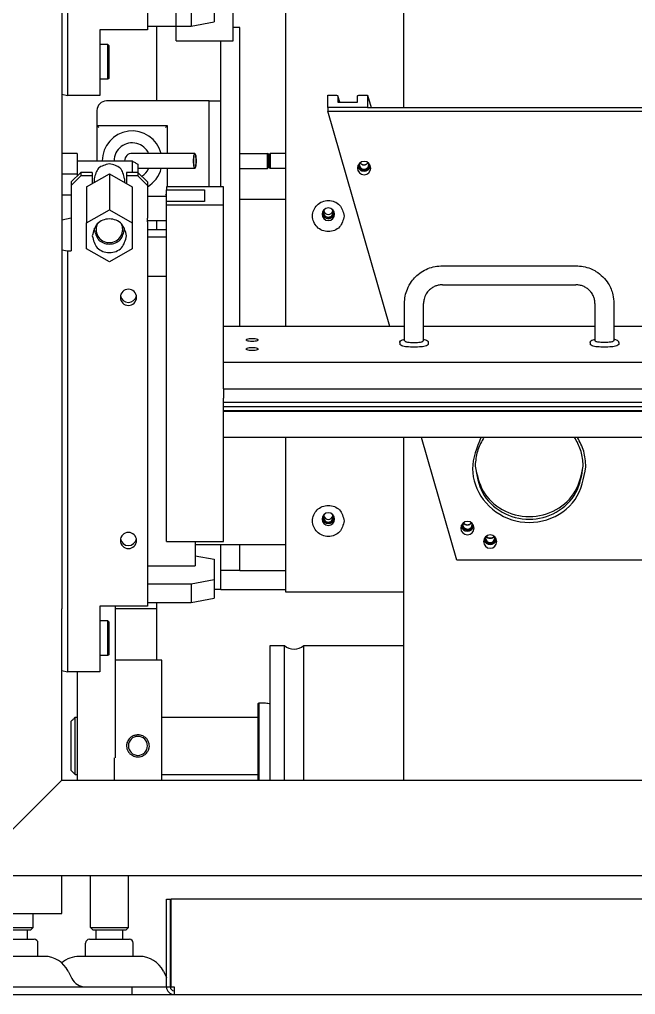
# Model space of a CAD drawing. Header units: millimetres. Extents: x -4653 to 8979, y -13943 to 4840.
# Drawn here: x 4737 to 5061, y 1132 to 1644 of the extents above; entities that cross this region are included whole.
import ezdxf

# ---------------------------------------------------------------- set-up
doc = ezdxf.new("R2010")
doc.units = ezdxf.units.MM

# ---------------------------------------------------------------- blocks, each defined once
blk = doc.blocks.new('MNT069000010000E_A_2_2_1_1__510', base_point=(4672.22, 1132))
at = {"color": 7, "linetype": 'Continuous'}
for p, q in [((4724.22, 1167.25), (4724.22, 1174.5)), ((4744.22, 1167.25), (4744.22, 1174.5)), ((4725.47, 1166), (4724.22, 1167.25)), ((4724.22, 1167.25), (4744.22, 1167.25)), ((4742.97, 1166), (4744.22, 1167.25)), ((4725.47, 1166), (4727.22, 1166)), ((4727.22, 1166), (4741.22, 1166)), ((4727.22, 1161), (4727.22, 1166)), ((4741.22, 1161), (4741.22, 1166)), ((4741.22, 1166), (4742.97, 1166)), ((4721.72, 1152), (4721.72, 1159)), ((4723.72, 1161), (4727.22, 1161)), ((4727.22, 1161), (4734.22, 1161)), ((4734.22, 1161), (4741.22, 1161)), ((4741.22, 1161), (4744.72, 1161)), ((4746.72, 1152), (4746.72, 1159)), ((4721.72, 1152), (4718.37, 1152)), ((4734.22, 1152), (4721.72, 1152)), ((4746.72, 1152), (4734.22, 1152)), ((4750.07, 1152), (4746.72, 1152)), ((4705.85, 1144.26), (4703.93, 1140.42)), ((4762.59, 1144.26), (4764.51, 1140.42)), ((4672.22, 1136), (4696.78, 1136)), ((4672.22, 1132), (4672.22, 1136)), ((4672.22, 1132), (4722.22, 1132)), ((4696.78, 1136), (4722.22, 1136)), ((4722.22, 1136), (4734.22, 1136)), ((4722.22, 1132), (4796.22, 1132)), ((4734.22, 1136), (4746.78, 1136)), ((4746.78, 1136), (4771.67, 1136)), ((4771.67, 1136), (4784.22, 1136)), ((4784.22, 1136), (4796.22, 1136)), ((4796.22, 1132), (4796.22, 1136))]:
    blk.add_line(p, q, dxfattribs=at)
for centre, radius, start, end in [((4723.72, 1159), 2, 90, 180), ((4744.72, 1159), 2, 0, 90), ((4718.37, 1138), 14, 90, 153.4349), ((4750.07, 1138), 14, 26.5651, 90), ((4696.78, 1144), 8, 270, 333.4349), ((4771.67, 1144), 8, 206.5651, 270)]:
    blk.add_arc(centre, radius, start, end, dxfattribs=at)
blk = doc.blocks.new('MNT069000010000E_A_2_2_1_1_1_1__511', base_point=(4759.22, 1132))
at = {"color": 7, "linetype": 'Continuous'}
for p, q in [((4774.22, 1167.25), (4774.22, 1194.5)), ((4794.22, 1167.25), (4794.22, 1194.5)), ((4774.22, 1167.25), (4794.22, 1167.25)), ((4775.47, 1166), (4774.22, 1167.25)), ((4792.97, 1166), (4794.22, 1167.25)), ((4775.47, 1166), (4777.22, 1166)), ((4777.22, 1161), (4777.22, 1166)), ((4777.22, 1166), (4791.22, 1166)), ((4791.22, 1166), (4792.97, 1166)), ((4791.22, 1161), (4791.22, 1166)), ((4771.72, 1152), (4771.72, 1159)), ((4773.72, 1161), (4777.22, 1161)), ((4777.22, 1161), (4784.22, 1161)), ((4784.22, 1161), (4791.22, 1161)), ((4791.22, 1161), (4794.72, 1161)), ((4796.72, 1152), (4796.72, 1159)), ((4771.72, 1152), (4768.37, 1152)), ((4784.22, 1152), (4771.72, 1152)), ((4796.72, 1152), (4784.22, 1152)), ((4800.07, 1152), (4796.72, 1152)), ((4812.59, 1144.26), (4814.22, 1141)), ((4796.22, 1136), (4814.22, 1136)), ((4796.22, 1132), (4818.22, 1132)), ((4816.22, 1136), (4816.47, 1136))]:
    blk.add_line(p, q, dxfattribs=at)
for centre, radius, start, end in [((4773.72, 1159), 2, 90, 180), ((4794.72, 1159), 2, 0, 90), ((4768.37, 1138), 14, 90, 130.8242), ((4800.07, 1138), 14, 26.5651, 90), ((4821.67, 1144), 8, 227.1134, 229.5112)]:
    blk.add_arc(centre, radius, start, end, dxfattribs=at)
blk = doc.blocks.new('LAMIERA_INOX_Sp_1__518', base_point=(4291.72, 1549.5))
at = {"color": 7, "linetype": 'Continuous'}
blk.add_line((4852.71, 1549.5), (4876.72, 1549.5), dxfattribs=at)
blk = doc.blocks.new('TUBO_ASPIRAZIONE_A_SECCO_INOX_P32539N__519', base_point=(4261.72, 1519.5))
blk.add_blockref('LAMIERA_INOX_Sp_1__518', (4291.72, 1549.5))
blk = doc.blocks.new('GR_ASPIRAZIONE_POLVERI__521', base_point=(4261.72, 1519.5))
blk.add_blockref('TUBO_ASPIRAZIONE_A_SECCO_INOX_P32539N__519', (4261.72, 1519.5))
blk = doc.blocks.new('STAFFA_INFERIORE_SOSTEGNO_PIANALE_P32791N', base_point=(4767.22, 1244.5))
at = {"color": 7, "linetype": 'Continuous'}
for p, q in [((4787.22, 1335.79), (4787.22, 1256.25)), ((4767.22, 1301.43), (4767.22, 1244.5))]:
    blk.add_line(p, q, dxfattribs=at)
blk = doc.blocks.new('PIATTO_POLIZENE_100x10_L_565_1__524', base_point=(4876.72, 1343.26))
at = {"color": 7, "linetype": 'Continuous'}
for p, q in [((4876.72, 1765.77), (4876.72, 1482.66)), ((4876.72, 1424.41), (4876.72, 1345.15)), ((4876.72, 1345.15), (4876.72, 1343.26)), ((4876.72, 1343.26), (4938.72, 1343.26))]:
    blk.add_line(p, q, dxfattribs=at)
for centre, start, end in [((4899.22, 1541.55), 0, 180), ((4899.22, 1541.55), 180, 0), ((4899.22, 1542.5), 188.2694, 351.7306), ((4899.22, 1381.51), 0, 180), ((4899.22, 1382.46), 188.2694, 351.7306), ((4899.22, 1381.51), 180, 0)]:
    blk.add_arc(centre, 3.3, start, end, dxfattribs=at)
for points in [[(4907.52, 1540.6), (4905.09, 1546.36), (4899.22, 1548.75), (4893.35, 1546.36), (4890.92, 1540.6), (4893.35, 1534.84), (4899.22, 1532.45), (4905.09, 1534.84), (4907.52, 1540.6)], [(4907.52, 1380.56), (4905.09, 1386.33), (4899.22, 1388.71), (4893.35, 1386.33), (4890.92, 1380.56), (4893.35, 1374.8), (4899.22, 1372.42), (4905.09, 1374.8), (4907.52, 1380.56)]]:
    blk.add_spline(points, degree=3, dxfattribs=at)
blk = doc.blocks.new('RIVESTIMENTO_IN_POLIZENE_PIANALE_VERTICALE__525', base_point=(4876.72, 1343.26))
blk.add_blockref('PIATTO_POLIZENE_100x10_L_565_1__524', (4876.72, 1343.26))
blk = doc.blocks.new('LAMINATO_Fe_60x15_L_140_2', base_point=(4829.22, 1368.04))
at = {"color": 7, "linetype": 'Continuous'}
blk.add_line((4876.72, 1368.04), (4829.22, 1368.04), dxfattribs=at)
blk = doc.blocks.new('LAMIERA_Fe_Sp_8_Dim_100X565_1', base_point=(4876.72, 1379.46))
at = {"color": 7, "linetype": 'Continuous'}
for centre, radius, start, end in [((4899.22, 1542.5), 3, 170.0014, 0), ((4899.26, 1542.58), 2.53, 137.4634, 179.7019), ((4899.22, 1542.5), 2.5, 177.8255, 2.1745), ((4899.22, 1543.92), 2.5, 195.4142, 344.5858), ((4899.19, 1542.58), 2.53, 0.2981, 42.5366), ((4899.22, 1542.5), 3, 0, 9.9986), ((4899.22, 1382.46), 3, 170.0014, 0), ((4899.26, 1382.54), 2.53, 137.4634, 179.7019), ((4899.22, 1382.46), 2.5, 177.8255, 2.1745), ((4899.22, 1383.89), 2.5, 195.4142, 344.5858), ((4899.19, 1382.54), 2.53, 0.2981, 42.5366), ((4899.22, 1382.46), 3, 360, 9.9986)]:
    blk.add_arc(centre, radius, start, end, dxfattribs=at)
blk = doc.blocks.new('PIANALE_RACLE__527', base_point=(4767.22, 1368.04))
for name, p in [('LAMIERA_Fe_Sp_8_Dim_100X565_1', (4876.72, 1379.46)), ('LAMINATO_Fe_60x15_L_140_2', (4829.22, 1368.04))]:
    blk.add_blockref(name, p)
blk = doc.blocks.new('GR__PIANALE_CON_POLIZENE_RACLE_GS4_SINT__528', base_point=(4767.22, 1343.26))
for name, p in [('PIANALE_RACLE__527', (4767.22, 1368.04)), ('RIVESTIMENTO_IN_POLIZENE_PIANALE_VERTICALE__525', (4876.72, 1343.26))]:
    blk.add_blockref(name, p)
blk = doc.blocks.new('GR_PIANALE_RACLE_GS4_SINT__530', base_point=(4767.22, 1244.5))
for name, p in [('GR__PIANALE_CON_POLIZENE_RACLE_GS4_SINT__528', (4767.22, 1343.26)), ('STAFFA_INFERIORE_SOSTEGNO_PIANALE_P32791N', (4767.22, 1244.5))]:
    blk.add_blockref(name, p)
blk = doc.blocks.new('RBTIUTENS003721_A', base_point=(4868.22, 1565.5))
at = {"color": 7, "linetype": 'Continuous'}
for p, q in [((4868.22, 1573), (4868.72, 1573.5)), ((4868.22, 1573), (4868.22, 1566)), ((4876.72, 1573.5), (4868.72, 1573.5)), ((4868.72, 1573.5), (4868.72, 1565.5)), ((4868.22, 1566), (4868.72, 1565.5)), ((4876.72, 1565.5), (4868.72, 1565.5))]:
    blk.add_line(p, q, dxfattribs=at)
blk = doc.blocks.new('MOT__2_2KW_P4_B5_IP55_400V_50-60HZ_SPEC___532', base_point=(4868.22, 1565.5))
blk.add_blockref('RBTIUTENS003721_A', (4868.22, 1565.5))
blk = doc.blocks.new('ALBERO_RULLI_Ø106_MASCHIATURE_M12_P2189N00_1', base_point=(4764.22, 1247.5))
at = {"color": 7, "linetype": 'Continuous'}
for p, q in [((4764.22, 1249.5), (4764.22, 1275.5)), ((4766.22, 1277.5), (4767.22, 1277.5)), ((4766.22, 1262.5), (4766.22, 1277.5)), ((4811.72, 1277.5), (4862.22, 1277.5)), ((4766.22, 1247.5), (4766.22, 1262.5)), ((4766.22, 1247.5), (4767.22, 1247.5)), ((4811.72, 1247.5), (4862.22, 1247.5))]:
    blk.add_line(p, q, dxfattribs=at)
for points in [[(4764.22, 1275.5), (4764.72, 1276), (4765.22, 1276.5), (4765.72, 1277), (4766.22, 1277.5)], [(4799.22, 1268.25), (4800.52, 1268.12), (4801.7, 1267.74), (4802.56, 1267.28), (4803.77, 1266.25), (4804.63, 1264.99), (4805, 1264.03), (4805.19, 1263.09), (4805.13, 1261.5), (4804.86, 1260.55), (4804.09, 1259.15), (4803.32, 1258.3), (4801.92, 1257.36), (4800.89, 1256.98), (4799.2, 1256.75), (4797.5, 1256.99), (4796.5, 1257.38), (4795.29, 1258.16), (4794.34, 1259.17), (4793.58, 1260.54), (4793.31, 1261.52), (4793.26, 1263.1), (4793.44, 1264.03), (4793.92, 1265.18), (4794.68, 1266.24), (4795.52, 1267.02), (4796.74, 1267.74), (4798.29, 1268.18), (4799.22, 1268.25)], [(4766.22, 1247.5), (4765.72, 1248), (4765.22, 1248.5), (4764.72, 1249), (4764.22, 1249.5)]]:
    blk.add_spline(points, degree=3, dxfattribs=at)
blk = doc.blocks.new('TRAF_TO_Fe_90x20_L_135__533', base_point=(4794.22, 1257.5))
at = {"color": 7, "linetype": 'Continuous'}
for start, end in [(90, 270), (270, 90)]:
    blk.add_arc((4799.22, 1262.5), 5, start, end, dxfattribs=at)
blk = doc.blocks.new('TRAF_TO_Fe_25x10_L_90__534', base_point=(4786.72, 1244.5))
at = {"color": 7, "linetype": 'Continuous'}
for p, q in [((4809.22, 1307.5), (4787.22, 1307.5)), ((4811.72, 1307.5), (4809.22, 1307.5)), ((4811.72, 1244.5), (4811.72, 1307.5)), ((4786.72, 1256.25), (4786.72, 1244.5))]:
    blk.add_line(p, q, dxfattribs=at)
blk = doc.blocks.new('TRAF_TO_Fe_50x15_L_117__535', base_point=(4787.22, 1307.5))
at = {"color": 7, "linetype": 'Continuous'}
for p, q in [((4809.22, 1334.5), (4787.22, 1334.5)), ((4809.22, 1324.5), (4809.22, 1334.5)), ((4809.22, 1307.5), (4809.22, 1324.5))]:
    blk.add_line(p, q, dxfattribs=at)
blk = doc.blocks.new('STAFFA_SUPPORTO_INF__SX_RULLI_Ø106_P2192S00', base_point=(4786.72, 1244.5))
for name, p in [('TRAF_TO_Fe_50x15_L_117__535', (4787.22, 1307.5)), ('TRAF_TO_Fe_25x10_L_90__534', (4786.72, 1244.5)), ('TRAF_TO_Fe_90x20_L_135__533', (4794.22, 1257.5))]:
    blk.add_blockref(name, p)
blk = doc.blocks.new('RONDELLA_ZINCATA_Ø45x16_FORO_Ø30', base_point=(4862.22, 1244.5))
at = {"color": 7, "linetype": 'Continuous'}
for p, q in [((4862.22, 1284.5), (4862.22, 1262.5)), ((4862.72, 1285), (4862.72, 1262.5)), ((4862.72, 1285), (4866.22, 1285)), ((4862.22, 1262.5), (4862.22, 1244.5)), ((4862.72, 1262.5), (4862.72, 1244.5))]:
    blk.add_line(p, q, dxfattribs=at)
blk.add_arc((4870.22, 1308.83), 24.16, 260.4742, 266.4432, dxfattribs=at)
blk.add_spline([(4862.22, 1284.5), (4862.31, 1284.58), (4862.39, 1284.67), (4862.62, 1284.9), (4862.72, 1285)], degree=3, dxfattribs=at)
blk = doc.blocks.new('TRAF_TO_Fe_70x10_L_60', base_point=(4842.71, 1344.5))
at = {"color": 7, "linetype": 'Continuous'}
for p, q in [((4852.71, 1354.5), (4842.71, 1354.5)), ((4842.71, 1344.5), (4842.71, 1354.5)), ((4852.71, 1354.5), (4876.72, 1354.5))]:
    blk.add_line(p, q, dxfattribs=at)
blk = doc.blocks.new('TRAF_TO_Fe_70x10_L_285', base_point=(4842.71, 1354.5))
at = {"color": 7, "linetype": 'Continuous'}
for p, q in [((4852.71, 1639.5), (4849.22, 1639.5)), ((4852.71, 1482.66), (4852.71, 1639.5)), ((4842.71, 1601), (4842.71, 1632.57)), ((4842.71, 1555.97), (4842.71, 1601)), ((4842.71, 1354.5), (4842.71, 1368.04)), ((4852.71, 1354.5), (4852.71, 1368.04)), ((4852.71, 1354.5), (4842.71, 1354.5))]:
    blk.add_line(p, q, dxfattribs=at)
blk = doc.blocks.new('SOSTEGNO_ENCODER_RETRO_MOTORE_R23101N', base_point=(4842.71, 1344.5))
for name, p in [('TRAF_TO_Fe_70x10_L_285', (4842.71, 1354.5)), ('TRAF_TO_Fe_70x10_L_60', (4842.71, 1344.5))]:
    blk.add_blockref(name, p)
blk = doc.blocks.new('p2__536', base_point=(4780.46, 1555.94))
at = {"color": 7, "linetype": 'Continuous'}
for radius, start, end in [(15.75, 14.7125, 180), (9.5, 75.4349, 180), (9.5, 24.9011, 75.4349), (9.5, 302.3353, 335.0989), (15.75, 300.583, 345.4349)]:
    blk.add_arc((4796.21, 1569.5), radius, start, end, dxfattribs=at)
blk = doc.blocks.new('p3__537', base_point=(4792.21, 1565.5))
at = {"color": 7, "linetype": 'Continuous'}
for p, q in [((4804.47, 1573.5), (4796.21, 1573.5)), ((4829.09, 1573.5), (4804.47, 1573.5)), ((4804.47, 1565.5), (4799.22, 1565.5)), ((4811.45, 1565.54), (4804.47, 1565.5)), ((4829.09, 1565.5), (4811.45, 1565.54))]:
    blk.add_line(p, q, dxfattribs=at)
blk.add_arc((4796.21, 1569.5), 4, 90, 180, dxfattribs=at)
for points in [[(4829.09, 1573.5), (4828.74, 1572.95), (4828.49, 1571.52), (4828.4, 1569.5), (4828.49, 1567.48), (4828.74, 1566.05), (4829.09, 1565.5)], [(4829.09, 1565.7), (4828.76, 1566.22), (4828.52, 1567.58), (4828.43, 1569.5), (4828.52, 1571.42), (4828.76, 1572.78), (4829.09, 1573.3)], [(4829.09, 1565.5), (4829.44, 1566.05), (4829.69, 1567.48), (4829.79, 1569.5), (4829.69, 1571.52), (4829.44, 1572.95), (4829.09, 1573.5)], [(4829.09, 1573.3), (4829.43, 1572.78), (4829.66, 1571.42), (4829.75, 1569.5), (4829.66, 1567.58), (4829.43, 1566.22), (4829.09, 1565.7)]]:
    blk.add_spline(points, degree=3, dxfattribs=at)
blk = doc.blocks.new('p6__538', base_point=(4777.71, 1538))
at = {"color": 7, "linetype": 'Continuous'}
for p, q in [((4836.71, 1601), (4782.71, 1601)), ((4836.71, 1601), (4842.71, 1601)), ((4836.71, 1555.97), (4836.71, 1601)), ((4777.71, 1596), (4777.71, 1588)), ((4814.71, 1588), (4777.71, 1588)), ((4777.71, 1588), (4777.71, 1569.5)), ((4814.71, 1573.5), (4814.71, 1588)), ((4852.71, 1573.5), (4867.21, 1573.5)), ((4867.71, 1573), (4867.21, 1573.5)), ((4867.21, 1565.5), (4867.21, 1573.5)), ((4867.71, 1566), (4867.71, 1573)), ((4867.71, 1566), (4867.21, 1565.5)), ((4814.71, 1555.97), (4814.71, 1565.5)), ((4852.71, 1565.5), (4867.21, 1565.5)), ((4804.22, 1551), (4814.22, 1551)), ((4814.22, 1538), (4804.22, 1538))]:
    blk.add_line(p, q, dxfattribs=at)
blk.add_arc((4782.71, 1596), 5, 90, 180, dxfattribs=at)
for points in [[(4778.71, 1587), (4778.37, 1587.34), (4778.06, 1587.65), (4777.89, 1587.82), (4777.71, 1588)], [(4814.71, 1588), (4814.53, 1587.82), (4814.35, 1587.65), (4814.04, 1587.34), (4813.71, 1587)], [(4814.22, 1551.49), (4813.97, 1551.74), (4813.71, 1552)]]:
    blk.add_spline(points, degree=3, dxfattribs=at)
blk = doc.blocks.new('TSDENCODE000013_A_1', base_point=(4777.71, 1538))
for name, p in [('p6__538', (4777.71, 1538)), ('p2__536', (4780.46, 1555.94)), ('p3__537', (4792.21, 1565.5))]:
    blk.add_blockref(name, p)
blk = doc.blocks.new('NASTRO_E10_H_0_P2_TRSPAR_SV_6240x550_P2187N00_1__542', base_point=(4938.72, 1244.5))
at = {"color": 7, "linetype": 'Continuous'}
for p, q in [((4938.72, 1718.18), (4938.72, 1597.47)), ((4938.72, 1424.41), (4938.72, 1244.5))]:
    blk.add_line(p, q, dxfattribs=at)
blk = doc.blocks.new('TUBO_MEC__Ø108_Sp_25_L_203_1', base_point=(4868.72, 1244.5))
at = {"color": 7, "linetype": 'Continuous'}
for p, q in [((4868.72, 1262.26), (4868.72, 1315.26)), ((4868.72, 1315.26), (4876.12, 1315.26)), ((4876.12, 1244.5), (4876.12, 1315.26)), ((4886.32, 1244.5), (4886.32, 1315.26)), ((4886.32, 1315.26), (4938.72, 1315.26)), ((4868.72, 1244.5), (4868.72, 1262.26))]:
    blk.add_line(p, q, dxfattribs=at)
blk.add_arc((4881.22, 1320.76), 7.5, 227.1666, 312.8334, dxfattribs=at)
blk = doc.blocks.new('RULLO_ZIGRINATO_Ø106_P2188N00_1__544', base_point=(4868.72, 1244.5))
blk.add_blockref('TUBO_MEC__Ø108_Sp_25_L_203_1', (4868.72, 1244.5))
blk = doc.blocks.new('GR_TRASMISSIONE_TAPPETO__549', base_point=(4764.22, 1244.5))
for name, p in [('NASTRO_E10_H_0_P2_TRSPAR_SV_6240x550_P2187N00_1__542', (4938.72, 1244.5)), ('SOSTEGNO_ENCODER_RETRO_MOTORE_R23101N', (4842.71, 1344.5)), ('TSDENCODE000013_A_1', (4777.71, 1538)), ('MOT__2_2KW_P4_B5_IP55_400V_50-60HZ_SPEC___532', (4868.22, 1565.5)), ('STAFFA_SUPPORTO_INF__SX_RULLI_Ø106_P2192S00', (4786.72, 1244.5)), ('RULLO_ZIGRINATO_Ø106_P2188N00_1__544', (4868.72, 1244.5)), ('RONDELLA_ZINCATA_Ø45x16_FORO_Ø30', (4862.22, 1244.5)), ('ALBERO_RULLI_Ø106_MASCHIATURE_M12_P2189N00_1', (4764.22, 1247.5))]:
    blk.add_blockref(name, p)
blk = doc.blocks.new('MNT069000010000E_A_2_2_1_1__556', base_point=(4672.22, 1132))
at = {"color": 7, "linetype": 'Continuous'}
for p, q in [((4724.22, 1167.25), (4724.22, 1174.5)), ((4744.22, 1167.25), (4744.22, 1174.5)), ((4725.47, 1166), (4724.22, 1167.25)), ((4724.22, 1167.25), (4744.22, 1167.25)), ((4742.97, 1166), (4744.22, 1167.25)), ((4725.47, 1166), (4727.22, 1166)), ((4727.22, 1166), (4741.22, 1166)), ((4727.22, 1161), (4727.22, 1166)), ((4741.22, 1161), (4741.22, 1166)), ((4741.22, 1166), (4742.97, 1166)), ((4721.72, 1152), (4721.72, 1159)), ((4723.72, 1161), (4727.22, 1161)), ((4727.22, 1161), (4734.22, 1161)), ((4734.22, 1161), (4741.22, 1161)), ((4741.22, 1161), (4744.72, 1161)), ((4746.72, 1152), (4746.72, 1159)), ((4721.72, 1152), (4718.37, 1152)), ((4734.22, 1152), (4721.72, 1152)), ((4746.72, 1152), (4734.22, 1152)), ((4750.07, 1152), (4746.72, 1152)), ((4705.85, 1144.26), (4703.93, 1140.42)), ((4762.59, 1144.26), (4764.51, 1140.42)), ((4672.22, 1136), (4696.78, 1136)), ((4672.22, 1132), (4672.22, 1136)), ((4672.22, 1132), (4722.22, 1132)), ((4696.78, 1136), (4722.22, 1136)), ((4722.22, 1136), (4734.22, 1136)), ((4722.22, 1132), (4796.22, 1132)), ((4734.22, 1136), (4746.78, 1136)), ((4746.78, 1136), (4771.67, 1136)), ((4771.67, 1136), (4784.22, 1136)), ((4784.22, 1136), (4796.22, 1136)), ((4796.22, 1132), (4796.22, 1136))]:
    blk.add_line(p, q, dxfattribs=at)
for centre, radius, start, end in [((4723.72, 1159), 2, 90, 180), ((4744.72, 1159), 2, 0, 90), ((4718.37, 1138), 14, 90, 153.4349), ((4750.07, 1138), 14, 26.5651, 90), ((4696.78, 1144), 8, 270, 333.4349), ((4771.67, 1144), 8, 206.5651, 270)]:
    blk.add_arc(centre, radius, start, end, dxfattribs=at)
blk = doc.blocks.new('MNT069000010000E_A_2_2_1_1_1_1__557', base_point=(4759.22, 1132))
at = {"color": 7, "linetype": 'Continuous'}
for p, q in [((4774.22, 1167.25), (4774.22, 1194.5)), ((4794.22, 1167.25), (4794.22, 1194.5)), ((4774.22, 1167.25), (4794.22, 1167.25)), ((4775.47, 1166), (4774.22, 1167.25)), ((4792.97, 1166), (4794.22, 1167.25)), ((4775.47, 1166), (4777.22, 1166)), ((4777.22, 1161), (4777.22, 1166)), ((4777.22, 1166), (4791.22, 1166)), ((4791.22, 1166), (4792.97, 1166)), ((4791.22, 1161), (4791.22, 1166)), ((4771.72, 1152), (4771.72, 1159)), ((4773.72, 1161), (4777.22, 1161)), ((4777.22, 1161), (4784.22, 1161)), ((4784.22, 1161), (4791.22, 1161)), ((4791.22, 1161), (4794.72, 1161)), ((4796.72, 1152), (4796.72, 1159)), ((4771.72, 1152), (4768.37, 1152)), ((4784.22, 1152), (4771.72, 1152)), ((4796.72, 1152), (4784.22, 1152)), ((4800.07, 1152), (4796.72, 1152)), ((4812.59, 1144.26), (4814.22, 1141)), ((4796.22, 1136), (4814.22, 1136)), ((4796.22, 1132), (4818.22, 1132)), ((4816.22, 1136), (4816.47, 1136))]:
    blk.add_line(p, q, dxfattribs=at)
for centre, radius, start, end in [((4773.72, 1159), 2, 90, 180), ((4794.72, 1159), 2, 0, 90), ((4768.37, 1138), 14, 90, 130.8242), ((4800.07, 1138), 14, 26.5651, 90), ((4821.67, 1144), 8, 227.1134, 229.5112)]:
    blk.add_arc(centre, radius, start, end, dxfattribs=at)
blk = doc.blocks.new('TRAF_TO_Fe_50x20_L_50__572', base_point=(4709.22, 1174.5))
at = {"color": 7, "linetype": 'Continuous'}
for p, q in [((4709.22, 1194.5), (4759.22, 1194.5)), ((4709.22, 1174.5), (4709.22, 1194.5)), ((4759.22, 1174.5), (4759.22, 1194.5)), ((4709.22, 1174.5), (4759.22, 1174.5))]:
    blk.add_line(p, q, dxfattribs=at)
blk = doc.blocks.new('TUBOLARE_Fe_100x50x3_L_570_1', base_point=(4809.22, 1533.49))
at = {"color": 7, "linetype": 'Continuous'}
for p, q in [((4809.22, 1601), (4809.22, 1640.19)), ((4809.22, 1533.49), (4809.22, 1538))]:
    blk.add_line(p, q, dxfattribs=at)
blk = doc.blocks.new('TUBOLARE_Fe_50x50x3_L660__573', base_point=(4709.22, 1194.5))
at = {"color": 7, "linetype": 'Continuous'}
for p, q in [((4759.22, 1814.5), (4759.22, 1604.49)), ((4759.22, 1604.49), (4759.22, 1573.5)), ((4759.22, 1573.5), (4759.22, 1568.16)), ((4759.22, 1568.16), (4759.22, 1567.84)), ((4759.22, 1567.84), (4759.22, 1562.5)), ((4759.22, 1562.5), (4759.22, 1557.16)), ((4759.22, 1557.16), (4759.22, 1556.84)), ((4759.22, 1556.84), (4759.22, 1551.5)), ((4759.22, 1551.5), (4759.22, 1549.5)), ((4759.22, 1549.5), (4759.22, 1544.5)), ((4759.22, 1544.5), (4759.22, 1538.47)), ((4759.22, 1538.47), (4759.22, 1522.9)), ((4759.22, 1522.9), (4759.22, 1504.5)), ((4759.22, 1504.5), (4759.22, 1449.5)), ((4759.22, 1449.5), (4759.22, 1334.5)), ((4759.22, 1301.99), (4759.22, 1334.5)), ((4759.22, 1244.5), (4759.22, 1301.99)), ((4754.22, 1239.5), (4759.22, 1244.5)), ((4754.22, 1239.5), (4714.22, 1199.5))]:
    blk.add_line(p, q, dxfattribs=at)
blk = doc.blocks.new('TUBOLARE_Fe_100x50x3_L810', base_point=(4809.22, 1334.5))
at = {"color": 7, "linetype": 'Continuous'}
for p, q in [((4842.71, 1344.5), (4839.22, 1344.5)), ((4842.71, 1344.5), (4876.72, 1344.5)), ((4809.22, 1334.5), (4809.22, 1337.69))]:
    blk.add_line(p, q, dxfattribs=at)
blk = doc.blocks.new('TUBOLARE_Fe_50x50x3_L_1010__582', base_point=(4709.22, 1194.5))
at = {"color": 7, "linetype": 'Continuous'}
for p, q in [((4754.22, 1239.5), (4759.22, 1244.5)), ((4759.22, 1244.5), (4764.22, 1244.5)), ((4764.22, 1244.5), (4767.22, 1244.5)), ((4767.22, 1244.5), (4777.22, 1244.5)), ((4777.22, 1244.5), (4786.72, 1244.5)), ((4786.72, 1244.5), (4804.22, 1244.5)), ((4804.22, 1244.5), (4809.22, 1244.5)), ((4809.22, 1244.5), (4862.22, 1244.5)), ((4862.22, 1244.5), (4938.72, 1244.5)), ((4938.72, 1244.5), (5488.72, 1244.5)), ((4754.22, 1239.5), (4714.22, 1199.5)), ((4759.22, 1194.5), (5669.22, 1194.5))]:
    blk.add_line(p, q, dxfattribs=at)
blk = doc.blocks.new('RBTESALDA001059_TELAIO_DX_TRASPORTO_GS4_SINT_1__583', base_point=(4699.22, 1174.5))
for name, p in [('TUBOLARE_Fe_50x50x3_L660__573', (4709.22, 1194.5)), ('TUBOLARE_Fe_100x50x3_L_570_1', (4809.22, 1533.49)), ('TUBOLARE_Fe_100x50x3_L810', (4809.22, 1334.5)), ('TUBOLARE_Fe_50x50x3_L_1010__582', (4709.22, 1194.5)), ('TRAF_TO_Fe_50x20_L_50__572', (4709.22, 1174.5))]:
    blk.add_blockref(name, p)
blk = doc.blocks.new('FIT_GR_TELAIO_DX_GS4_SINT_130047_MAURI__584', base_point=(3829.72, 1132))
for name, p in [('RBTESALDA001059_TELAIO_DX_TRASPORTO_GS4_SINT_1__583', (4699.22, 1174.5)), ('MNT069000010000E_A_2_2_1_1_1_1__557', (4759.22, 1132)), ('MNT069000010000E_A_2_2_1_1__556', (4672.22, 1132))]:
    blk.add_blockref(name, p)
blk = doc.blocks.new('PIATTO_REGOLAZIONE_RACLE_R0348N00_3__585', base_point=(4804.22, 1356.92))
at = {"color": 7, "linetype": 'Continuous'}
for p, q in [((4804.22, 1533.49), (4814.22, 1533.49)), ((4804.22, 1529.69), (4814.22, 1529.69)), ((4804.22, 1509.1), (4814.22, 1509.1)), ((4829.22, 1369.75), (4829.22, 1356.92)), ((4804.22, 1356.92), (4829.22, 1356.92))]:
    blk.add_line(p, q, dxfattribs=at)
blk = doc.blocks.new('VITE_TCEI_GAMBO_RETT_Ø12_M10_16-16_1__586', base_point=(4779.22, 1309.9))
at = {"color": 7, "linetype": 'Continuous'}
for p, q in [((4783.42, 1328.1), (4779.22, 1328.1)), ((4783.42, 1309.9), (4783.42, 1328.1)), ((4784.02, 1327.5), (4783.42, 1328.1)), ((4784.02, 1310.5), (4784.02, 1327.5)), ((4784.02, 1310.5), (4783.42, 1309.9)), ((4783.42, 1309.9), (4779.22, 1309.9))]:
    blk.add_line(p, q, dxfattribs=at)
blk = doc.blocks.new('ESAGONO_DI_MANOVRA_RACLA_SECONDARIA__587', base_point=(4772.22, 1516.6))
at = {"color": 7, "linetype": 'Continuous'}
for p, q in [((4772.22, 1555.99), (4784.22, 1562.79)), ((4784.22, 1562.79), (4784.22, 1543.81)), ((4784.22, 1562.79), (4796.22, 1555.99)), ((4772.22, 1555.99), (4772.22, 1537.01)), ((4796.22, 1555.99), (4796.22, 1537.01)), ((4772.22, 1537.01), (4784.22, 1543.81)), ((4784.22, 1543.81), (4796.22, 1537.01)), ((4772.22, 1523.4), (4772.22, 1537.01)), ((4796.22, 1537.01), (4796.22, 1523.4)), ((4784.22, 1516.6), (4772.22, 1523.4)), ((4796.22, 1523.4), (4784.22, 1516.6))]:
    blk.add_line(p, q, dxfattribs=at)
for points in [[(4793.22, 1530.2), (4790.58, 1536.45), (4784.22, 1539.04), (4777.86, 1536.45), (4775.22, 1530.2)], [(4775.22, 1530.2), (4777.86, 1523.96), (4784.22, 1521.37), (4790.58, 1523.96), (4793.22, 1530.2)]]:
    blk.add_spline(points, degree=3, dxfattribs=at)
blk = doc.blocks.new('VITE_TCEI_GAMBO_RETT_Ø12_M10_16-16__590', base_point=(4779.22, 1612.4))
at = {"color": 7, "linetype": 'Continuous'}
for p, q in [((4783.42, 1630.6), (4779.22, 1630.6)), ((4783.42, 1612.4), (4783.42, 1630.6)), ((4784.02, 1630), (4783.42, 1630.6)), ((4784.02, 1613), (4784.02, 1630)), ((4783.42, 1612.4), (4779.22, 1612.4)), ((4784.02, 1613), (4783.42, 1612.4))]:
    blk.add_line(p, q, dxfattribs=at)
blk = doc.blocks.new('BARRA_FILETTATA_ZINC__M16_L_140__595', base_point=(4776.22, 1525.88))
at = {"color": 7, "linetype": 'Continuous'}
for p, q in [((4776.22, 1560.12), (4776.22, 1558.26)), ((4792.22, 1560.12), (4792.22, 1558.26)), ((4776.22, 1534.25), (4776.22, 1533.74)), ((4792.22, 1533.74), (4792.2, 1534.29))]:
    blk.add_line(p, q, dxfattribs=at)
for points in [[(4784.22, 1567.97), (4778.57, 1565.67), (4776.22, 1560.12)], [(4792.22, 1560.12), (4789.88, 1565.67), (4784.22, 1567.97)], [(4777.89, 1536.48), (4777.4, 1535.07), (4777.22, 1533.55), (4778.18, 1530.08), (4780.69, 1527.61), (4784.22, 1526.67), (4787.75, 1527.61), (4790.27, 1530.08), (4791.22, 1533.55), (4791.05, 1535.07), (4790.55, 1536.48)], [(4776.22, 1533.74), (4778.57, 1528.18), (4784.22, 1525.88), (4789.88, 1528.18), (4792.22, 1533.74)]]:
    blk.add_spline(points, degree=3, dxfattribs=at)
blk = doc.blocks.new('TIRANTE_REGOLAZIONE_RACLA_SECONDARIA__596', base_point=(4776.22, 1525.88))
blk.add_blockref('BARRA_FILETTATA_ZINC__M16_L_140__595', (4776.22, 1525.88))
blk = doc.blocks.new('PERNO_PER_SISTEMA_BLOCCAGGIO_RACLE_R0351N00__597', base_point=(4759.22, 1551.5))
at = {"color": 7, "linetype": 'Continuous'}
for p, q in [((4767.22, 1573.5), (4759.22, 1573.5)), ((4767.22, 1573.5), (4767.22, 1569.5)), ((4767.22, 1569.5), (4767.22, 1562.5)), ((4767.22, 1569.5), (4796.23, 1569.5)), ((4796.23, 1569.5), (4796.23, 1563.5)), ((4799.22, 1567.77), (4799.22, 1563.5)), ((4767.22, 1562.5), (4759.22, 1562.5)), ((4767.22, 1562.5), (4767.22, 1561.54)), ((4764.22, 1551.5), (4759.22, 1551.5))]:
    blk.add_line(p, q, dxfattribs=at)
blk.add_spline([(4796.23, 1569.5), (4796.97, 1569.07), (4797.72, 1568.63), (4798.47, 1568.2), (4799.22, 1567.77)], degree=3, dxfattribs=at)
blk = doc.blocks.new('TRAF_TO_Fe_60x10_L_80__598', base_point=(4804.22, 1337.69))
at = {"color": 7, "linetype": 'Continuous'}
for p, q in [((4829.22, 1362.31), (4839.22, 1360.42)), ((4839.22, 1360.42), (4839.22, 1349.78)), ((4804.22, 1347.51), (4827.22, 1347.51)), ((4827.22, 1347.51), (4839.22, 1349.78)), ((4827.22, 1347.51), (4827.22, 1337.69)), ((4839.22, 1349.78), (4839.22, 1339.97)), ((4804.22, 1337.69), (4827.22, 1337.69)), ((4827.22, 1337.69), (4839.22, 1339.97))]:
    blk.add_line(p, q, dxfattribs=at)
blk = doc.blocks.new('TRAF_TO_Fe_90x50_L_268__599', base_point=(4759.22, 1301.43))
at = {"color": 7, "linetype": 'Continuous'}
for p, q in [((4769.22, 1563.5), (4764.22, 1558.59)), ((4769.22, 1561.61), (4764.22, 1556.7)), ((4775.22, 1563.5), (4769.22, 1563.5)), ((4769.22, 1563.5), (4769.22, 1561.61)), ((4775.22, 1561.61), (4769.22, 1561.61)), ((4775.22, 1563.5), (4775.22, 1561.61)), ((4775.22, 1561.61), (4775.22, 1557.69)), ((4799.22, 1563.5), (4793.22, 1563.5)), ((4793.22, 1563.5), (4793.22, 1561.61)), ((4799.22, 1561.61), (4793.22, 1561.61)), ((4793.22, 1561.61), (4793.22, 1557.69)), ((4799.22, 1563.5), (4804.22, 1558.59)), ((4799.22, 1563.5), (4799.22, 1561.61)), ((4799.22, 1561.61), (4804.22, 1556.7)), ((4764.22, 1558.59), (4764.22, 1556.7)), ((4764.22, 1556.7), (4764.22, 1539.42)), ((4804.22, 1558.59), (4804.22, 1556.7)), ((4804.22, 1556.7), (4804.22, 1555.94)), ((4804.22, 1555.94), (4804.22, 1551)), ((4804.22, 1551), (4804.22, 1539.42)), ((4764.22, 1539.42), (4759.22, 1538.47)), ((4764.22, 1539.42), (4764.22, 1522.33)), ((4804.22, 1538), (4804.22, 1539.42)), ((4804.22, 1537.52), (4804.22, 1538)), ((4804.22, 1537.52), (4804.22, 1502.5)), ((4759.22, 1522.9), (4762.22, 1522.33)), ((4762.22, 1522.33), (4764.22, 1522.33)), ((4762.22, 1522.33), (4762.22, 1301.43)), ((4804.22, 1502.5), (4804.22, 1499.5)), ((4804.22, 1499.5), (4804.22, 1454.5)), ((4804.22, 1454.5), (4804.22, 1449.5)), ((4804.22, 1449.5), (4804.22, 1429.8)), ((4804.22, 1429.8), (4804.22, 1360.79)), ((4804.22, 1360.79), (4804.22, 1335.79)), ((4779.22, 1335.79), (4779.22, 1301.43)), ((4804.22, 1335.79), (4779.22, 1335.79)), ((4759.22, 1301.99), (4762.22, 1301.43)), ((4779.22, 1301.43), (4762.22, 1301.43))]:
    blk.add_line(p, q, dxfattribs=at)
for centre, start, end in [((4794.22, 1497.93), 0, 180), ((4794.22, 1497.93), 180, 270), ((4794.22, 1499.54), 190.9442, 270), ((4794.22, 1499.54), 270, 349.0558), ((4794.22, 1497.93), 270, 0), ((4794.22, 1370.29), 0, 180), ((4794.22, 1370.29), 180, 270), ((4794.22, 1371.91), 190.9442, 270), ((4794.22, 1371.91), 270, 349.0558), ((4794.22, 1370.29), 270, 0)]:
    blk.add_arc(centre, 4.25, start, end, dxfattribs=at)
blk = doc.blocks.new('SUPPORTO_RACLA_RIBALTABILE_SX_R0349S10__600', base_point=(4759.22, 1301.43))
for name, p in [('TRAF_TO_Fe_90x50_L_268__599', (4759.22, 1301.43)), ('TRAF_TO_Fe_60x10_L_80__598', (4804.22, 1337.69))]:
    blk.add_blockref(name, p)
blk = doc.blocks.new('VASCHETTA_RECUPERO_SOTTO_RACLA__601', base_point=(4814.22, 1132))
at = {"color": 7, "linetype": 'Continuous'}
for p, q in [((4814.22, 1182), (4816.22, 1182)), ((4814.22, 1136), (4814.22, 1182)), ((4816.22, 1182), (4816.22, 1136)), ((5611.97, 1182), (4816.47, 1182)), ((4816.47, 1182), (4816.47, 1136)), ((4814.22, 1136), (4816.22, 1136)), ((4816.47, 1136), (4818.22, 1136)), ((4818.22, 1136), (4818.22, 1134)), ((4818.22, 1134), (4818.22, 1132)), ((4818.22, 1132), (4846.22, 1132)), ((4846.22, 1132), (5610.22, 1132))]:
    blk.add_line(p, q, dxfattribs=at)
for radius in [4, 2]:
    blk.add_arc((4818.22, 1136), radius, 180, 270, dxfattribs=at)
blk = doc.blocks.new('GUIDA_TUBOLARE_SUPPORTO_RACLE_R0402N00_1__611', base_point=(4814.22, 1369.75))
at = {"color": 7, "linetype": 'Continuous'}
for p, q in [((4814.22, 1555.97), (4814.22, 1554.26)), ((4844.22, 1555.97), (4814.22, 1555.97)), ((4844.22, 1546.48), (4844.22, 1555.97)), ((4814.22, 1554.26), (4834.22, 1554.26)), ((4814.22, 1548.19), (4814.22, 1554.26)), ((4834.22, 1554.26), (4834.22, 1548.19)), ((4834.22, 1548.19), (4814.22, 1548.19)), ((4814.22, 1546.48), (4814.22, 1548.19)), ((4814.22, 1546.48), (4844.22, 1546.48)), ((4814.22, 1369.75), (4814.22, 1546.48)), ((4844.22, 1482.66), (4844.22, 1546.48)), ((4844.22, 1480.32), (4844.22, 1482.66)), ((4844.22, 1468.54), (4844.22, 1480.32)), ((4844.22, 1449.93), (4844.22, 1444.97)), ((4844.22, 1442.9), (4844.22, 1444.97)), ((4844.22, 1369.75), (4844.22, 1424.41)), ((4814.22, 1369.75), (4844.22, 1369.75))]:
    blk.add_line(p, q, dxfattribs=at)
blk = doc.blocks.new('MANIGLIA_CROMATA_ELESA_GN_26_511__612', base_point=(4936.72, 1471.75))
at = {"color": 7, "linetype": 'Continuous'}
for p, q in [((4959.22, 1514.5), (5029.22, 1514.5)), ((4959.22, 1504.5), (5029.22, 1504.5)), ((4939.22, 1475.13), (4939.22, 1494.77)), ((4949.22, 1475.13), (4949.22, 1494.77)), ((5039.22, 1494.77), (5039.22, 1475.13)), ((5049.22, 1494.77), (5049.22, 1475.13)), ((4936.72, 1474.15), (4936.72, 1473.17)), ((4951.72, 1474.15), (4951.72, 1473.17)), ((5036.72, 1474.15), (5036.72, 1473.17)), ((5051.72, 1474.15), (5051.72, 1473.17))]:
    blk.add_line(p, q, dxfattribs=at)
for points in [[(4939.22, 1494.77), (4939.6, 1498.59), (4940.72, 1502.27), (4942.95, 1506.24), (4945.03, 1508.67), (4948.06, 1511.14), (4951.52, 1512.98), (4955.29, 1514.11), (4959.22, 1514.5)], [(5029.22, 1514.5), (5033.15, 1514.11), (5036.93, 1512.98), (5039.8, 1511.51), (5043.42, 1508.67), (5046.26, 1505.1), (5047.72, 1502.27), (5048.7, 1499.26), (5049.22, 1494.77)], [(4959.22, 1504.5), (4956.88, 1504.23), (4955.33, 1503.73), (4953.59, 1502.81), (4952.08, 1501.57), (4950.67, 1499.82), (4949.95, 1498.42), (4949.48, 1496.95), (4949.22, 1494.77)], [(5039.22, 1494.77), (5039.04, 1496.63), (5038.49, 1498.42), (5037.39, 1500.38), (5036.37, 1501.57), (5034.85, 1502.81), (5033.12, 1503.73), (5031.21, 1504.3), (5029.22, 1504.5)], [(4936.72, 1474.15), (4936.76, 1474.48), (4936.8, 1474.61), (4937.59, 1475.41), (4938.91, 1475.84)], [(4938.91, 1475.84), (4939.02, 1475.87), (4939.22, 1475.92)], [(4939.22, 1475.13), (4939.91, 1474.65), (4941.7, 1474.31), (4944.22, 1474.18), (4946.74, 1474.31), (4948.54, 1474.65), (4949.22, 1475.13)], [(4949.22, 1475.92), (4949.42, 1475.87), (4949.54, 1475.84)], [(4949.54, 1475.84), (4950.85, 1475.42), (4951.59, 1474.71), (4951.69, 1474.43), (4951.72, 1474.15)], [(5036.72, 1474.15), (5036.75, 1474.43), (5036.85, 1474.71), (5037.6, 1475.42), (5038.91, 1475.84)], [(5038.91, 1475.84), (5039.02, 1475.87), (5039.22, 1475.92)], [(5049.22, 1475.13), (5048.54, 1474.65), (5046.74, 1474.31), (5044.22, 1474.18), (5041.7, 1474.31), (5039.91, 1474.65), (5039.22, 1475.13)], [(5049.22, 1475.92), (5049.36, 1475.93), (5049.55, 1475.89), (5050.48, 1475.61), (5051.16, 1475.22), (5051.59, 1474.71), (5051.66, 1474.53), (5051.72, 1474.15)], [(4951.72, 1473.17), (4950.7, 1472.45), (4948.01, 1471.94), (4944.22, 1471.75), (4940.44, 1471.94), (4937.75, 1472.45), (4936.72, 1473.17)], [(5051.72, 1473.17), (5050.7, 1472.45), (5048.01, 1471.94), (5044.22, 1471.75), (5040.44, 1471.94), (5037.75, 1472.45), (5036.72, 1473.17)]]:
    blk.add_spline(points, degree=3, dxfattribs=at)
blk = doc.blocks.new('PORTA_RACLA_LATERALE_SX_RACLA_SECONDARIA_GS4_SINT__613', base_point=(4899.04, 1375.74))
at = {"color": 7, "linetype": 'Continuous'}
for p, q in [((4899.04, 1604.11), (4902.15, 1604.11)), ((4899.04, 1597.47), (4899.04, 1604.11)), ((4905.22, 1600.32), (4904.23, 1603.74)), ((4904.23, 1603.74), (4904.23, 1600.32)), ((4914.62, 1600.32), (4914.62, 1603.74)), ((4916.7, 1604.11), (4919.82, 1604.11)), ((4919.82, 1604.11), (4919.82, 1597.47)), ((4919.82, 1604.11), (4921.72, 1597.47)), ((4919.82, 1597.47), (4899.04, 1597.47)), ((4904.23, 1600.32), (4914.62, 1600.32))]:
    blk.add_line(p, q, dxfattribs=at)
for centre, radius, start, end in [((4917.99, 1567.66), 3, 181.783, 195.4772), ((4917.99, 1567.66), 3, 195.4772, 358.217), ((4918, 1567.76), 2.51, 168.2981, 179.9733), ((4917.98, 1567.76), 2.49, 179.9658, 195.5114), ((4918, 1567.67), 2.49, 193.3313, 2.1459), ((4917.99, 1569.94), 2.5, 213.2334, 326.7666), ((4917.99, 1570.13), 2.61, 216.7231, 323.2769), ((4917.98, 1567.76), 2.51, 0.0267, 11.7019), ((4972.29, 1378.68), 3.02, 181.8185, 195.4417), ((4972.26, 1378.77), 3.02, 197.248, 356.4462), ((4972.28, 1378.77), 2.5, 168.2713, 180), ((4972.28, 1378.77), 2.5, 180, 195.4772), ((4972.28, 1378.77), 2.5, 195.4772, 0), ((4972.28, 1380.95), 2.5, 213.2334, 326.7666), ((4972.28, 1381.14), 2.61, 216.7231, 323.2769), ((4972.28, 1378.77), 2.5, 360, 11.7287)]:
    blk.add_arc(centre, radius, start, end, dxfattribs=at)
for points in [[(4902.15, 1604.11), (4903.17, 1604.07), (4903.91, 1603.93), (4904.23, 1603.74)], [(4914.62, 1603.74), (4914.9, 1603.93), (4915.65, 1604.06), (4916.7, 1604.11)]]:
    blk.add_spline(points, degree=3, dxfattribs=at)
blk = doc.blocks.new('PORTA_RACLA_INFERIORE_RACLA_SECONDARIA_GS4_SINT', base_point=(4981.22, 1368.62))
at = {"color": 7, "linetype": 'Continuous'}
for centre, radius, start, end in [((4984.27, 1371.7), 3.05, 182.6811, 269.1019), ((4984.22, 1371.75), 2.5, 168.2713, 180), ((4984.22, 1371.75), 2.5, 180, 270), ((4984.22, 1373.93), 2.5, 213.2334, 270), ((4984.11, 1374.17), 2.55, 219.1175, 272.4532), ((4984.33, 1374.17), 2.55, 267.5468, 320.8825), ((4984.22, 1373.93), 2.5, 270, 326.7666), ((4984.22, 1371.75), 2.5, 270, 0), ((4984.17, 1371.7), 3.05, 270.8981, 357.3189), ((4984.22, 1371.75), 2.5, 360, 11.7287)]:
    blk.add_arc(centre, radius, start, end, dxfattribs=at)
blk = doc.blocks.new('TUBOLARE_SUPPORTO_RACLE_INFERIORE__616', base_point=(4844.22, 1424.41))
at = {"color": 7, "linetype": 'Continuous'}
for p, q in [((4931.47, 1482.66), (4844.22, 1482.66)), ((4939.22, 1482.66), (4931.47, 1482.66)), ((5039.22, 1482.66), (4949.22, 1482.66)), ((5379.22, 1482.66), (5049.22, 1482.66)), ((4844.22, 1468.03), (4844.22, 1468.54)), ((4844.22, 1465.76), (4844.22, 1468.03)), ((4844.22, 1464.18), (4844.22, 1465.76)), ((4844.22, 1463.68), (4844.22, 1464.18)), ((5584.22, 1463.68), (4844.22, 1463.68)), ((4844.22, 1457.14), (4844.22, 1463.68)), ((4844.22, 1457.02), (4844.22, 1457.14)), ((4844.22, 1456.76), (4844.22, 1457.02)), ((4844.22, 1454.67), (4844.22, 1456.76)), ((4844.22, 1452.39), (4844.22, 1454.67)), ((4844.22, 1450.05), (4844.22, 1452.39)), ((4844.22, 1449.93), (4844.22, 1450.05)), ((4844.22, 1449.93), (5584.22, 1449.93)), ((4844.22, 1449.93), (4844.22, 1444.97)), ((4844.22, 1442.9), (4844.22, 1444.97)), ((4844.22, 1442.9), (5584.22, 1442.9)), ((4844.22, 1442.51), (4844.22, 1442.9)), ((4844.22, 1440.62), (4844.22, 1442.51)), ((4844.22, 1440.62), (5584.22, 1440.62)), ((4844.22, 1438.53), (4844.22, 1440.62)), ((4844.22, 1438.53), (5584.22, 1438.53)), ((4844.22, 1438.15), (4844.22, 1438.53)), ((4844.22, 1438.15), (5584.22, 1438.15)), ((4844.22, 1428.84), (4844.22, 1438.15)), ((4844.22, 1426.75), (4844.22, 1428.84)), ((4844.22, 1424.41), (4844.22, 1426.75)), ((5584.22, 1424.41), (4844.22, 1424.41))]:
    blk.add_line(p, q, dxfattribs=at)
for points in [[(4862.47, 1475.54), (4862.03, 1475.85), (4860.86, 1476.08), (4859.22, 1476.16), (4857.58, 1476.08), (4856.42, 1475.85), (4855.97, 1475.54)], [(4855.97, 1475.54), (4856.42, 1475.23), (4857.58, 1475.01), (4859.22, 1474.93), (4860.86, 1475.01), (4862.03, 1475.23), (4862.47, 1475.54)], [(4862.47, 1470.8), (4862.03, 1471.11), (4860.86, 1471.33), (4859.22, 1471.41), (4857.58, 1471.33), (4856.42, 1471.11), (4855.97, 1470.8)], [(4855.97, 1470.8), (4856.42, 1470.49), (4857.58, 1470.26), (4859.22, 1470.18), (4860.86, 1470.26), (4862.03, 1470.49), (4862.47, 1470.8)]]:
    blk.add_spline(points, degree=3, dxfattribs=at)
blk = doc.blocks.new('PIATTO_RACLA_SECONDARIA_GS4_SINT__617', base_point=(4899.04, 1359.94))
at = {"color": 7, "linetype": 'Continuous'}
for p, q in [((4919.82, 1597.47), (4899.04, 1597.47)), ((4899.04, 1597.47), (4899.04, 1595.57)), ((4919.82, 1597.47), (5508.51, 1597.47)), ((4899.04, 1595.57), (5529.29, 1595.57)), ((4931.47, 1482.66), (4899.04, 1595.57)), ((4966.72, 1359.94), (4948.2, 1424.41)), ((4976.39, 1410.65), (4976.39, 1409.31)), ((5033.05, 1409.31), (5033.05, 1410.65)), ((5461.61, 1359.94), (4966.72, 1359.94))]:
    blk.add_line(p, q, dxfattribs=at)
for centre, start, end in [((4917.99, 1565.77), 90, 180), ((4917.99, 1567.66), 195.7368, 344.2632), ((4917.99, 1565.77), 0, 90), ((4917.99, 1565.77), 180, 0), ((4972.28, 1376.78), 90, 180), ((4972.28, 1376.78), 180, 0), ((4972.28, 1378.67), 195.7368, 344.2632), ((4972.28, 1376.78), 0, 90), ((4984.22, 1369.75), 90, 180), ((4984.22, 1369.75), 0, 90), ((4984.22, 1369.75), 180, 0), ((4984.22, 1371.65), 195.7368, 344.2632)]:
    blk.add_arc(centre, 3.5, start, end, dxfattribs=at)
for points in [[(4979.36, 1424.41), (4974.94, 1407.98), (4980.61, 1391.83), (4995.51, 1381.2), (5013.93, 1381.2), (5028.83, 1391.83), (5034.53, 1409.03)], [(4980.93, 1424.41), (4977.76, 1417.86), (4976.39, 1410.65)], [(5033.05, 1410.65), (5031.68, 1417.86), (5028.51, 1424.41)], [(5034.53, 1409.03), (5033.37, 1417.11), (5030.08, 1424.41)], [(4976.39, 1409.31), (4980.19, 1395.4), (4990.56, 1385.22), (5004.72, 1381.49), (5018.89, 1385.22), (5029.26, 1395.4), (5033.05, 1409.31)], [(4976.39, 1409.31), (4980.52, 1396.18), (4990.56, 1386.56), (5004.72, 1382.83), (5018.89, 1386.56), (5028.92, 1396.18), (5033.05, 1409.31)]]:
    blk.add_spline(points, degree=3, dxfattribs=at)
blk = doc.blocks.new('FIT_GR_RACLA_SECONDARIA__618', base_point=(4814.22, 1350.12))
for name, p in [('PORTA_RACLA_LATERALE_SX_RACLA_SECONDARIA_GS4_SINT__613', (4899.04, 1375.74)), ('PIATTO_RACLA_SECONDARIA_GS4_SINT__617', (4899.04, 1359.94)), ('GUIDA_TUBOLARE_SUPPORTO_RACLE_R0402N00_1__611', (4814.22, 1369.75)), ('MANIGLIA_CROMATA_ELESA_GN_26_511__612', (4936.72, 1471.75)), ('TUBOLARE_SUPPORTO_RACLE_INFERIORE__616', (4844.22, 1424.41)), ('PORTA_RACLA_INFERIORE_RACLA_SECONDARIA_GS4_SINT', (4981.22, 1368.62))]:
    blk.add_blockref(name, p)
blk = doc.blocks.new('TRAF_TO_Fe_90x50_L_268__620', base_point=(4759.22, 1603.93))
at = {"color": 7, "linetype": 'Continuous'}
for p, q in [((4769.22, 1866), (4764.22, 1861.09)), ((4769.22, 1864.11), (4764.22, 1859.2)), ((4775.22, 1866), (4769.22, 1866)), ((4769.22, 1866), (4769.22, 1864.11)), ((4775.22, 1864.11), (4769.22, 1864.11)), ((4775.22, 1866), (4775.22, 1864.11)), ((4775.22, 1864.11), (4775.22, 1857.03)), ((4799.22, 1866), (4793.22, 1866)), ((4793.22, 1866), (4793.22, 1864.11)), ((4799.22, 1864.11), (4793.22, 1864.11)), ((4793.22, 1864.11), (4793.22, 1857.03)), ((4799.22, 1866), (4804.22, 1861.09)), ((4799.22, 1866), (4799.22, 1864.11)), ((4799.22, 1864.11), (4804.22, 1859.2)), ((4764.22, 1861.09), (4764.22, 1859.2)), ((4764.22, 1859.2), (4764.22, 1841.92)), ((4804.22, 1861.09), (4804.22, 1859.2)), ((4804.22, 1859.2), (4804.22, 1814.5)), ((4764.22, 1841.92), (4759.22, 1840.97)), ((4764.22, 1841.92), (4764.22, 1824.83)), ((4759.22, 1825.4), (4762.22, 1824.83)), ((4762.22, 1824.83), (4764.22, 1824.83)), ((4762.22, 1824.83), (4762.22, 1603.93)), ((4804.22, 1814.5), (4804.22, 1663.29)), ((4804.22, 1663.29), (4804.22, 1638.29)), ((4804.22, 1638.29), (4779.22, 1638.29)), ((4779.22, 1638.29), (4779.22, 1603.93)), ((4759.22, 1604.49), (4762.22, 1603.93)), ((4779.22, 1603.93), (4762.22, 1603.93))]:
    blk.add_line(p, q, dxfattribs=at)
for centre, start, end in [((4794.22, 1800.43), 0, 180), ((4794.22, 1800.43), 180, 270), ((4794.22, 1802.04), 190.9442, 270), ((4794.22, 1802.04), 270, 349.0558), ((4794.22, 1800.43), 270, 0), ((4794.22, 1672.79), 0, 180), ((4794.22, 1674.41), 190.9442, 270), ((4794.22, 1674.41), 270, 349.0558), ((4794.22, 1672.79), 180, 270), ((4794.22, 1672.79), 270, 0)]:
    blk.add_arc(centre, 4.25, start, end, dxfattribs=at)
blk = doc.blocks.new('TRAF_TO_Fe_60x10_L_80__621', base_point=(4804.22, 1640.19))
at = {"color": 7, "linetype": 'Continuous'}
for p, q in [((4839.22, 1662.92), (4839.22, 1652.28)), ((4804.22, 1650.01), (4827.22, 1650.01)), ((4827.22, 1650.01), (4839.22, 1652.28)), ((4827.22, 1650.01), (4827.22, 1640.19)), ((4839.22, 1652.28), (4839.22, 1642.47)), ((4804.22, 1640.19), (4827.22, 1640.19)), ((4827.22, 1640.19), (4839.22, 1642.47))]:
    blk.add_line(p, q, dxfattribs=at)
blk = doc.blocks.new('SUPPORTO_RACLA_RIBALTABILE_SX_R0349S10_1__622', base_point=(4759.22, 1603.93))
for name, p in [('TRAF_TO_Fe_90x50_L_268__620', (4759.22, 1603.93)), ('TRAF_TO_Fe_60x10_L_80__621', (4804.22, 1640.19))]:
    blk.add_blockref(name, p)
blk = doc.blocks.new('GUIDA_TUBOLARE_SUPPORTO_RACLA_PRINCIPALE_R27356N_1__623', base_point=(4819.22, 1632.57))
at = {"color": 7, "linetype": 'Continuous'}
for p, q in [((4849.22, 1818.79), (4829.22, 1818.79)), ((4829.22, 1817.08), (4839.22, 1817.08)), ((4839.22, 1817.08), (4839.22, 1811.01)), ((4839.22, 1811.01), (4819.22, 1811.01)), ((4819.22, 1809.3), (4819.22, 1811.01)), ((4819.22, 1809.3), (4849.22, 1809.4)), ((4819.22, 1640.36), (4819.22, 1809.3)), ((4849.22, 1791.3), (4849.22, 1786.34)), ((4849.22, 1784.26), (4849.22, 1786.34)), ((4849.22, 1632.57), (4849.22, 1765.77)), ((4819.22, 1632.57), (4819.22, 1640.19)), ((4819.22, 1632.57), (4849.22, 1632.57))]:
    blk.add_line(p, q, dxfattribs=at)
blk = doc.blocks.new('FIT_GR_RACLA_PRINCIPALE__640', base_point=(4759.22, 1603.93))
for name, p in [('SUPPORTO_RACLA_RIBALTABILE_SX_R0349S10_1__622', (4759.22, 1603.93)), ('GUIDA_TUBOLARE_SUPPORTO_RACLA_PRINCIPALE_R27356N_1__623', (4819.22, 1632.57))]:
    blk.add_blockref(name, p)
blk = doc.blocks.new('GR_RACLE_RULLIERA_MOBILE__641', base_point=(4759.22, 1132))
for name, p in [('FIT_GR_RACLA_PRINCIPALE__640', (4759.22, 1603.93)), ('VITE_TCEI_GAMBO_RETT_Ø12_M10_16-16__590', (4779.22, 1612.4)), ('FIT_GR_RACLA_SECONDARIA__618', (4814.22, 1350.12)), ('PERNO_PER_SISTEMA_BLOCCAGGIO_RACLE_R0351N00__597', (4759.22, 1551.5)), ('TIRANTE_REGOLAZIONE_RACLA_SECONDARIA__596', (4776.22, 1525.88)), ('SUPPORTO_RACLA_RIBALTABILE_SX_R0349S10__600', (4759.22, 1301.43)), ('ESAGONO_DI_MANOVRA_RACLA_SECONDARIA__587', (4772.22, 1516.6)), ('PIATTO_REGOLAZIONE_RACLE_R0348N00_3__585', (4804.22, 1356.92)), ('VITE_TCEI_GAMBO_RETT_Ø12_M10_16-16_1__586', (4779.22, 1309.9)), ('VASCHETTA_RECUPERO_SOTTO_RACLA__601', (4814.22, 1132))]:
    blk.add_blockref(name, p)
blk = doc.blocks.new('LEGMCS000183-4_18U11B_GS4_SYNTECH_DX_1__714', base_point=(3599.72, 1132))
for name, p in [('FIT_GR_TELAIO_DX_GS4_SINT_130047_MAURI__584', (3829.72, 1132)), ('GR_TRASMISSIONE_TAPPETO__549', (4764.22, 1244.5)), ('GR_PIANALE_RACLE_GS4_SINT__530', (4767.22, 1244.5)), ('GR_ASPIRAZIONE_POLVERI__521', (4261.72, 1519.5)), ('GR_RACLE_RULLIERA_MOBILE__641', (4759.22, 1132)), ('MNT069000010000E_A_2_2_1_1_1_1__511', (4759.22, 1132)), ('MNT069000010000E_A_2_2_1_1__510', (4672.22, 1132))]:
    blk.add_blockref(name, p)
blk = doc.blocks.new('Da_sinistra2', base_point=(4468, 1206))
blk.add_blockref('LEGMCS000183-4_18U11B_GS4_SYNTECH_DX_1__714', (3599.72, 1132))

msp = doc.modelspace()

# ---------------------------------------------------------------- block references
msp.add_blockref('Da_sinistra2', (4468, 1206))

doc.saveas('drawing.dxf')
